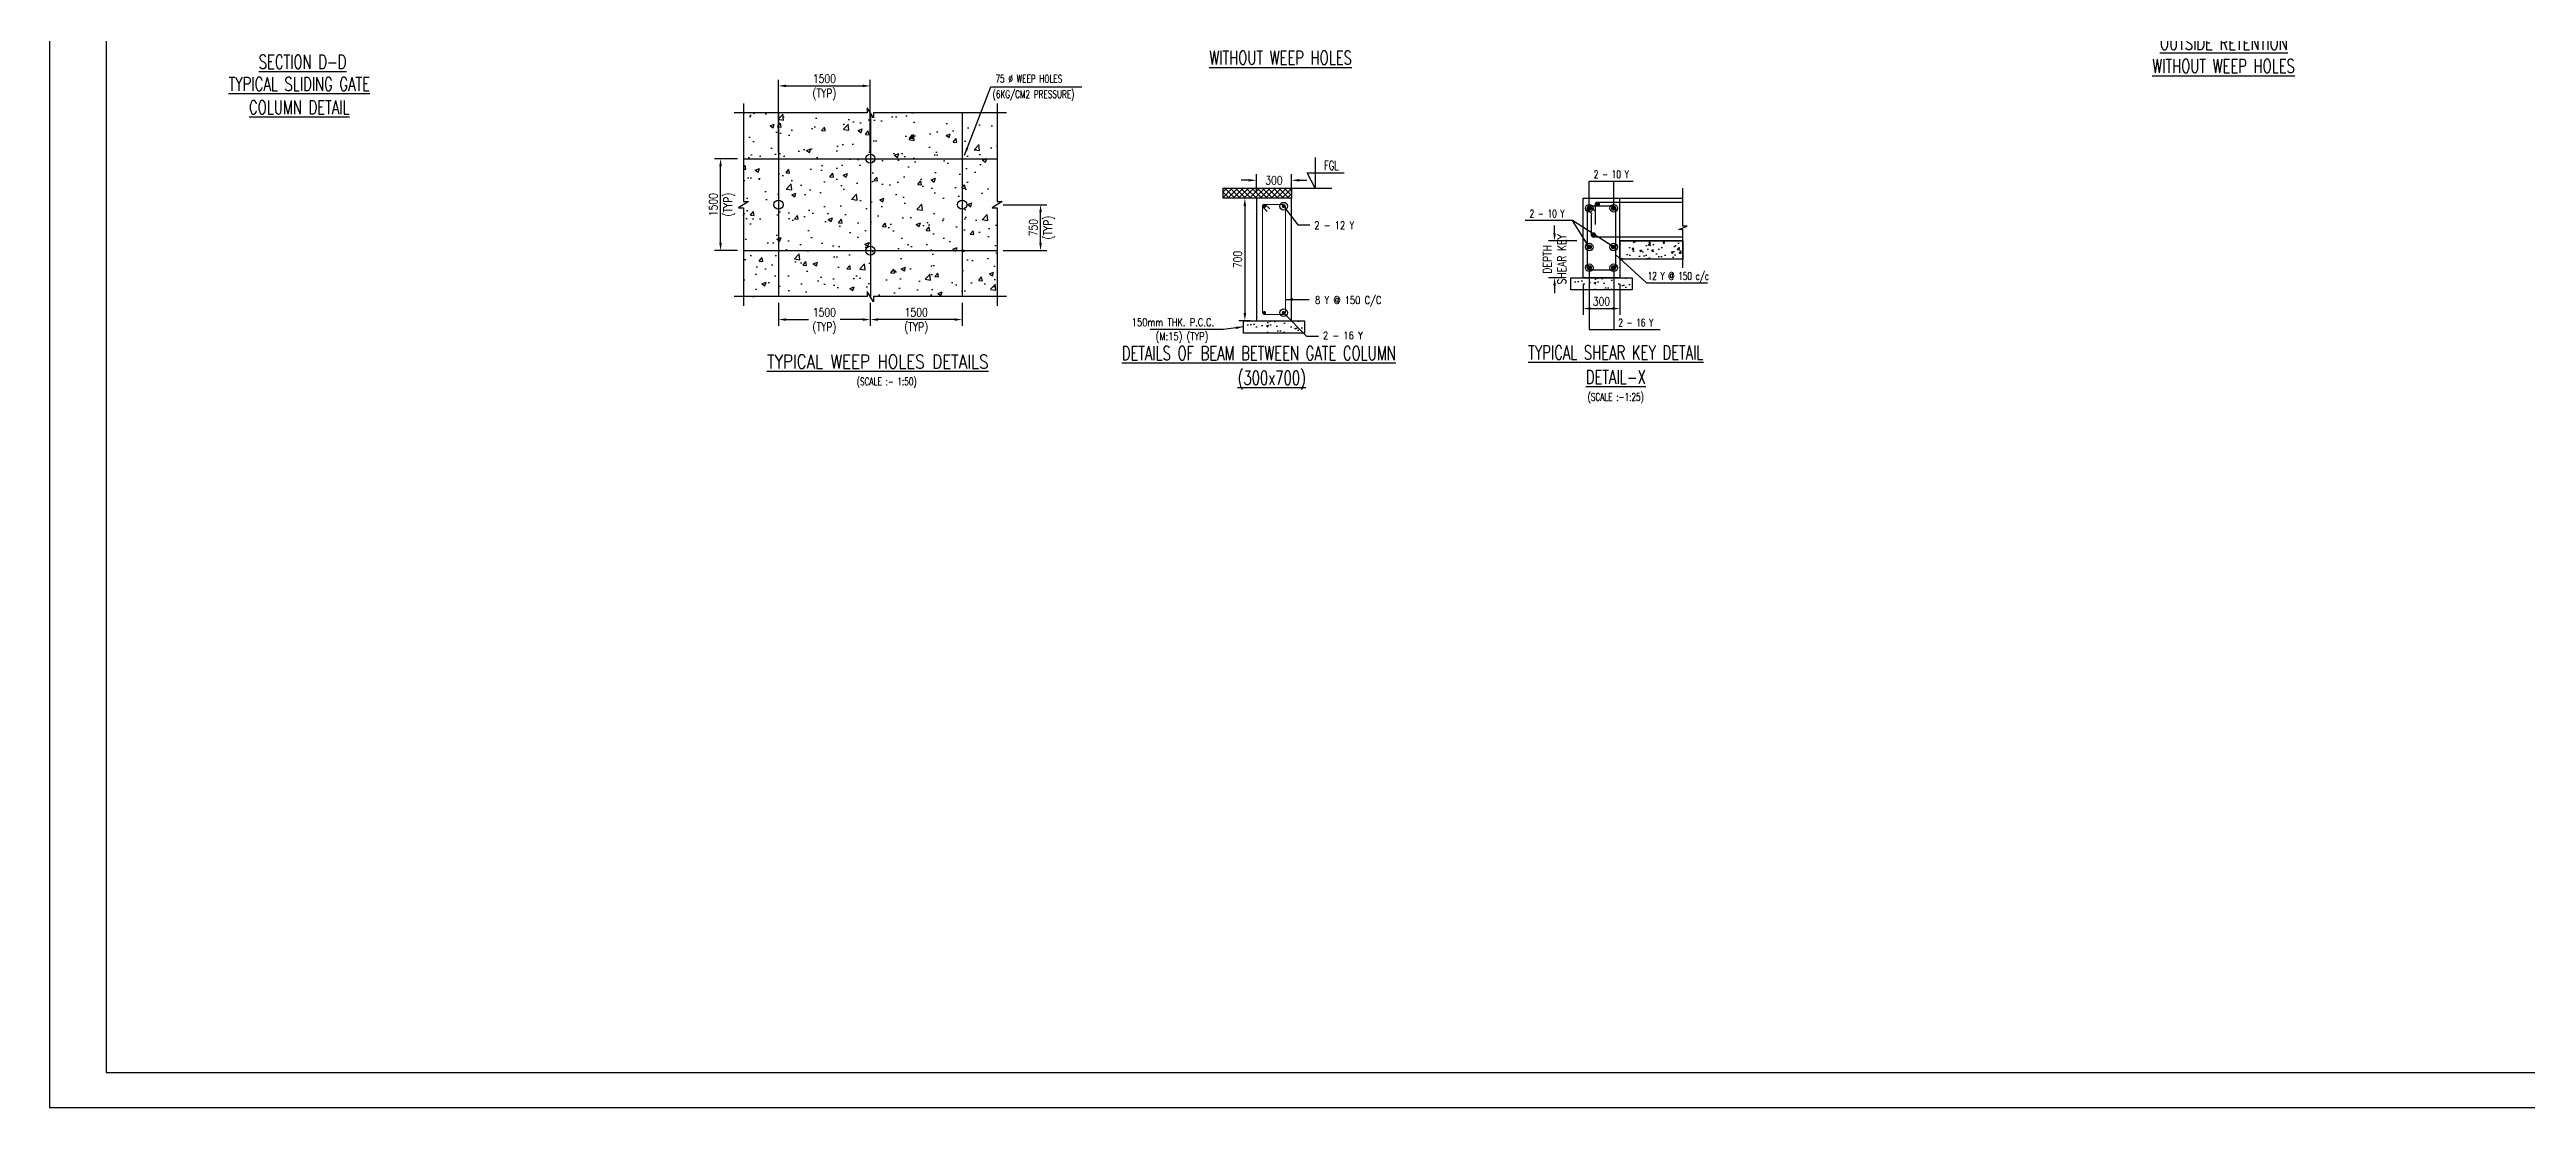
# Model space of a CAD drawing. Extents: x 345615 to 1272425, y -526289 to -156124.
# Drawn here: x 874834 to 955727, y -348663 to -314134 of the extents above; entities that cross this region are included whole.
import ezdxf
from ezdxf.enums import TextEntityAlignment as Align
from ezdxf.lldxf.tags import DXFTag

# ---------------------------------------------------------------- set-up
doc = ezdxf.new("R2010")
doc.units = 0
doc.header["$LTSCALE"] = 500
doc.header["$MEASUREMENT"] = 0
doc.header["$PDMODE"] = 35
doc.header["$PDSIZE"] = -15
doc.linetypes.add('CENTER2', pattern=[1.125, 0.75, -0.125, 0.125, -0.125])
doc.layers.get('DEFPOINTS').update_dxf_attribs({"color": 4})
for name, color, linetype in [('HATCH COL', 8, 'Continuous'), ('LEVEL SECTION', 3, 'Continuous'), ('LINE CUT', 8, 'Continuous'), ('R.C.C.COLUMN', 1, 'Continuous'), ('S- PILE CAP', 4, 'Continuous'), ('S-BRECK LINE', 8, 'Continuous'), ('S-CENTER LINE', 8, 'CENTER2'), ('S-CONCRET LINE', 4, 'Continuous'), ('S-DIM-1', 5, 'Continuous'), ('S-DIMANTION', 5, 'Continuous'), ('S-FOOTING', 4, 'Continuous'), ('S-LEVEL SECTION', 3, 'Continuous'), ('S-PCC', 9, 'Continuous'), ('S-REINF', 6, 'Continuous'), ('S-REINFORCEMENT', 6, 'Continuous'), ('S-STIRUPS)', 3, 'Continuous'), ('S-TEXT', 2, 'Continuous'), ('S-TEXT-1', 4, 'Continuous'), ('S-TITIL', 6, 'Continuous'), ('s_TITILE', 9, 'Continuous'), ('TEXT NORMAL', 4, 'Continuous'), ('TITLE', 4, 'Continuous')]:
    doc.layers.add(name, color=color, linetype=linetype)
doc.styles.add('ROMANS', font='simplex.shx', dxfattribs={"width": 0.8, "height": 275, "bigfont": 'bigfont.shx'})
tags = doc.linetypes.add('CENTER', pattern=[2, 1.25, -0.25, 0.25, -0.25]).pattern_tags.tags
tags[10:11] = [DXFTag(74, 4), DXFTag(75, 0), DXFTag(340, '0'), DXFTag(46, 1.0), DXFTag(50, 0.0), DXFTag(44, 0.0), DXFTag(45, 0.0)]
tags[8:9] = [DXFTag(74, 4), DXFTag(75, 0), DXFTag(340, '0'), DXFTag(46, 1.0), DXFTag(50, 0.0), DXFTag(44, 0.0), DXFTag(45, 0.0)]
tags[6:7] = [DXFTag(74, 4), DXFTag(75, 0), DXFTag(340, '0'), DXFTag(46, 1.0), DXFTag(50, 0.0), DXFTag(44, 0.0), DXFTag(45, 0.0)]
tags[4:5] = [DXFTag(74, 4), DXFTag(75, 0), DXFTag(340, '0'), DXFTag(46, 1.0), DXFTag(50, 0.0), DXFTag(44, 0.0), DXFTag(45, 0.0)]
tags = doc.linetypes.add('HIDDEN', pattern=[0.375, 0.25, -0.125]).pattern_tags.tags
tags[6:7] = [DXFTag(74, 4), DXFTag(75, 0), DXFTag(340, '0'), DXFTag(46, 1.0), DXFTag(50, 0.0), DXFTag(44, 0.0), DXFTag(45, 0.0)]
tags[4:5] = [DXFTag(74, 4), DXFTag(75, 0), DXFTag(340, '0'), DXFTag(46, 1.0), DXFTag(50, 0.0), DXFTag(44, 0.0), DXFTag(45, 0.0)]
doc.dimstyles.new('3-100', dxfattribs={"dimtxt": 250, "dimasz": 250, "dimexe": 150, "dimexo": 60, "dimgap": 75, "dimtad": 1, "dimdec": 0, "dimlfac": 0.333333, "dimzin": 0, "dimdsep": 46, "dimtxsty": 'ROMANS', "dimcen": -300, "dimclrd": 5, "dimclre": 5, "dimclrt": 4, "dimadec": 0, "dimazin": 0, "dimtfac": 1, "dimtdec": 0, "dimtix": 1, "dimtofl": 0, "dimtmove": 2, "dimatfit": 3, "dimfxl": 0, "dimtolj": 1, "dimtzin": 0, "dimarcsym": 0})
doc.dimstyles.new('dim100', dxfattribs={"dimtxt": 250, "dimasz": 250, "dimexe": 200, "dimexo": 200, "dimgap": 100, "dimtad": 1, "dimdec": 0, "dimzin": 0, "dimdsep": 46, "dimtxsty": 'ROMANS', "dimcen": 0, "dimclrd": 5, "dimclre": 5, "dimclrt": 4, "dimadec": 0, "dimazin": 0, "dimtfac": 1, "dimtdec": 0, "dimtix": 1, "dimtofl": 0, "dimtmove": 2, "dimatfit": 3, "dimfxl": 0, "dimtolj": 1, "dimtzin": 0, "dimlwd": -1, "dimlwe": -1, "dimarcsym": 0})
doc.dimstyles.new('dim20', dxfattribs={"dimtxt": 250, "dimasz": 250, "dimexe": 200, "dimexo": 200, "dimgap": 100, "dimtad": 1, "dimdec": 0, "dimlfac": 0.2, "dimzin": 0, "dimdsep": 46, "dimtxsty": 'ROMANS', "dimcen": 0, "dimclrd": 5, "dimclre": 5, "dimclrt": 4, "dimadec": 0, "dimazin": 0, "dimtfac": 1, "dimtdec": 0, "dimtix": 1, "dimtofl": 0, "dimtmove": 2, "dimatfit": 3, "dimfxl": 0, "dimtolj": 1, "dimtzin": 0, "dimlwd": -1, "dimlwe": -1, "dimarcsym": 0})
doc.dimstyles.new('dim25', dxfattribs={"dimtxt": 250, "dimasz": 250, "dimexe": 200, "dimexo": 200, "dimgap": 100, "dimtad": 1, "dimdec": 0, "dimlfac": 0.25, "dimzin": 0, "dimdsep": 46, "dimtxsty": 'ROMANS', "dimcen": 0, "dimclrd": 5, "dimclre": 5, "dimclrt": 4, "dimadec": 0, "dimazin": 0, "dimtfac": 1, "dimtdec": 0, "dimtix": 1, "dimtofl": 0, "dimtmove": 2, "dimatfit": 3, "dimfxl": 0, "dimtolj": 1, "dimtzin": 0, "dimlwd": -1, "dimlwe": -1, "dimarcsym": 0})
doc.dimstyles.new('dim33.33', dxfattribs={"dimtxt": 250, "dimasz": 250, "dimexe": 200, "dimexo": 200, "dimgap": 100, "dimtad": 1, "dimdec": 0, "dimlfac": 0.333331, "dimzin": 0, "dimdsep": 46, "dimtxsty": 'ROMANS', "dimcen": 0, "dimclrd": 5, "dimclre": 5, "dimclrt": 4, "dimadec": 0, "dimazin": 0, "dimtfac": 1, "dimtdec": 0, "dimtix": 1, "dimtofl": 0, "dimtmove": 2, "dimatfit": 3, "dimfxl": 0, "dimtolj": 1, "dimtzin": 0, "dimlwd": -1, "dimlwe": -1, "dimarcsym": 0})
doc.dimstyles.new('dim50', dxfattribs={"dimtxt": 250, "dimasz": 250, "dimexe": 200, "dimexo": 200, "dimgap": 100, "dimtad": 1, "dimdec": 0, "dimlfac": 0.5, "dimzin": 0, "dimdsep": 46, "dimtxsty": 'ROMANS', "dimcen": 0, "dimclrd": 5, "dimclre": 5, "dimclrt": 4, "dimadec": 0, "dimazin": 0, "dimtfac": 1, "dimtdec": 0, "dimtix": 1, "dimtofl": 0, "dimtmove": 2, "dimatfit": 3, "dimfxl": 0, "dimtolj": 1, "dimtzin": 0, "dimlwd": -1, "dimlwe": -1, "dimarcsym": 0})
doc.dimstyles.new('INT1', dxfattribs={"dimtxt": 250, "dimasz": 250, "dimexe": 150, "dimexo": 60, "dimgap": 75, "dimtad": 1, "dimdec": 0, "dimzin": 0, "dimdsep": 46, "dimtxsty": 'ROMANS', "dimcen": -250, "dimclrd": 5, "dimclre": 5, "dimclrt": 4, "dimadec": 0, "dimazin": 0, "dimtfac": 1, "dimtdec": 0, "dimtix": 1, "dimtofl": 0, "dimtmove": 2, "dimatfit": 3, "dimfxl": 0, "dimtolj": 1, "dimtzin": 0, "dimarcsym": 0})

# ---------------------------------------------------------------- blocks, each defined once
blk = doc.blocks.new('*D917')
at = {"layer": 'DEFPOINTS', "color": 0}
for p in [(924919, -320381), (923987, -321581), (924519, -321581)]:
    blk.add_point(p, dxfattribs=at)
at = {"layer": 'S-DIM-1', "color": 5}
for p, q in [((923987, -320131), (923987, -319881)), ((924719, -320381), (923787, -320381)), ((924319, -321581), (923787, -321581)), ((923987, -321831), (923987, -322081))]:
    blk.add_line(p, q, dxfattribs=at)
for points in [[(923945, -320131), (924029, -320131), (923987, -320381)], [(923945, -321831), (924029, -321831), (923987, -321581)]]:
    blk.add_solid(points, dxfattribs=at)
at = {"layer": 'S-DIM-1', "color": 4, "char_height": 275, "attachment_point": 5, "rotation": 90, "style": 'ROMANS'}
for s, insert in [('\\A1;SHEAR KEY', (924224, -320981)), ('\\A1;DEPTH', (923749, -320981))]:
    blk.add_mtext(s, dxfattribs=dict(at, insert=insert))
blk = doc.blocks.new('*D918')
at = {"layer": 'DEFPOINTS', "color": 0}
for p in [(924919, -321581, -4), (926119, -321581, -4), (926119, -322589)]:
    blk.add_point(p, dxfattribs=at)
at = {"layer": 'S-DIM-1', "color": 5}
for p, q in [((924919, -321781), (924919, -322789)), ((926119, -321781), (926119, -322789)), ((925169, -322589), (925869, -322589))]:
    blk.add_line(p, q, dxfattribs=at)
for points in [[(925169, -322547), (925169, -322630), (924919, -322589)], [(925869, -322547), (925869, -322630), (926119, -322589)]]:
    blk.add_solid(points, dxfattribs=at)
at = {"layer": 'S-DIM-1', "color": 4, "insert": (925519, -322351), "char_height": 275, "attachment_point": 5, "style": 'ROMANS'}
blk.add_mtext('\\A1;300', dxfattribs=at)
blk = doc.blocks.new('*D984')
at = {"layer": 'DEFPOINTS', "color": 0}
for p in [(914247, -318987), (913871, -322987), (914247, -322987)]:
    blk.add_point(p, dxfattribs=at)
at = {"layer": 'HATCH COL', "color": 5}
for p, q in [((914047, -318987), (913671, -318987)), ((913871, -319237), (913871, -322737)), ((914047, -322987), (913671, -322987))]:
    blk.add_line(p, q, dxfattribs=at)
for points in [[(913830, -319237), (913913, -319237), (913871, -318987)], [(913830, -322737), (913913, -322737), (913871, -322987)]]:
    blk.add_solid(points, dxfattribs=at)
at = {"layer": 'HATCH COL', "color": 4, "insert": (913634, -320987), "char_height": 275, "attachment_point": 5, "rotation": 90, "style": 'ROMANS'}
blk.add_mtext('\\A1;700', dxfattribs=at)
blk = doc.blocks.new('*D985')
at = {"layer": 'DEFPOINTS', "color": 0}
for p in [(915397, -318402), (914247, -318987), (915397, -318987)]:
    blk.add_point(p, dxfattribs=at)
at = {"layer": 'HATCH COL', "color": 5}
for p, q in [((913997, -318402), (913747, -318402)), ((914247, -318787), (914247, -318202)), ((915397, -318787), (915397, -318202)), ((915647, -318402), (915897, -318402))]:
    blk.add_line(p, q, dxfattribs=at)
for points in [[(913997, -318360), (913997, -318443), (914247, -318402)], [(915647, -318360), (915647, -318443), (915397, -318402)]]:
    blk.add_solid(points, dxfattribs=at)
at = {"layer": 'HATCH COL', "color": 4, "insert": (914822, -318402), "char_height": 275, "attachment_point": 5, "style": 'ROMANS'}
blk.add_mtext('\\A1;300', dxfattribs=at)
blk = doc.blocks.new('*D912')
at = {"layer": 'DEFPOINTS', "color": 0}
for p in [(898640, -322197), (901640, -322197), (901640, -322947)]:
    blk.add_point(p, dxfattribs=at)
at = {"layer": 'S-DIM-1', "color": 5}
for p, q in [((898640, -322397), (898640, -323147)), ((901640, -322397), (901640, -323147)), ((898890, -322947), (899621, -322947)), ((901390, -322947), (900659, -322947))]:
    blk.add_line(p, q, dxfattribs=at)
for points in [[(898890, -322906), (898890, -322989), (898640, -322947)], [(901390, -322906), (901390, -322989), (901640, -322947)]]:
    blk.add_solid(points, dxfattribs=at)
at = {"layer": 'S-DIM-1', "color": 4, "char_height": 275, "style": 'ROMANS'}
for s, insert, attachment_point in [('\\A1;1500', (900140, -322847), 8), ('\\A1;(TYP)', (900140, -323047), 2)]:
    blk.add_mtext(s, dxfattribs=dict(at, insert=insert, attachment_point=attachment_point))
blk = doc.blocks.new('*D913')
at = {"layer": 'DEFPOINTS', "color": 0}
for p in [(901640, -322347), (904640, -322197), (901640, -322947)]:
    blk.add_point(p, dxfattribs=at)
at = {"layer": 'S-DIM-1', "color": 5}
for p, q in [((901640, -322547), (901640, -323147)), ((904640, -322397), (904640, -323147)), ((904390, -322947), (901890, -322947))]:
    blk.add_line(p, q, dxfattribs=at)
for points in [[(901890, -322906), (901890, -322989), (901640, -322947)], [(904390, -322906), (904390, -322989), (904640, -322947)]]:
    blk.add_solid(points, dxfattribs=at)
at = {"layer": 'S-DIM-1', "color": 4, "char_height": 275, "style": 'ROMANS'}
for s, insert, attachment_point in [('\\A1;1500', (903140, -322847), 8), ('\\A1;(TYP)', (903140, -323047), 2)]:
    blk.add_mtext(s, dxfattribs=dict(at, insert=insert, attachment_point=attachment_point))
blk = doc.blocks.new('*D914')
at = {"layer": 'DEFPOINTS', "color": 0}
for p in [(896748, -317697), (897498, -317697), (897498, -320697)]:
    blk.add_point(p, dxfattribs=at)
at = {"layer": 'S-DIM-1', "color": 5}
for p, q in [((897298, -317697), (896548, -317697)), ((896748, -320447), (896748, -317947)), ((897298, -320697), (896548, -320697))]:
    blk.add_line(p, q, dxfattribs=at)
for points in [[(896706, -317947), (896790, -317947), (896748, -317697)], [(896706, -320447), (896790, -320447), (896748, -320697)]]:
    blk.add_solid(points, dxfattribs=at)
at = {"layer": 'S-DIM-1', "color": 4, "char_height": 275, "rotation": 90, "style": 'ROMANS'}
for s, insert, attachment_point in [('\\A1;1500', (896648, -319197), 8), ('\\A1;(TYP)', (896848, -319197), 2)]:
    blk.add_mtext(s, dxfattribs=dict(at, insert=insert, attachment_point=attachment_point))
blk = doc.blocks.new('*D915')
at = {"layer": 'DEFPOINTS', "color": 0}
for p in [(901640, -315320), (898640, -317697), (901640, -317697)]:
    blk.add_point(p, dxfattribs=at)
at = {"layer": 'S-DIM-1', "color": 5}
for p, q in [((898640, -317497), (898640, -315120)), ((898890, -315320), (901390, -315320)), ((901640, -317497), (901640, -315120))]:
    blk.add_line(p, q, dxfattribs=at)
for points in [[(898890, -315278), (898890, -315362), (898640, -315320)], [(901390, -315278), (901390, -315362), (901640, -315320)]]:
    blk.add_solid(points, dxfattribs=at)
at = {"layer": 'S-DIM-1', "color": 4, "char_height": 275, "style": 'ROMANS'}
for s, insert, attachment_point in [('\\A1;(TYP)', (900140, -315420), 2), ('\\A1;1500', (900140, -315220), 8)]:
    blk.add_mtext(s, dxfattribs=dict(at, insert=insert, attachment_point=attachment_point))
blk = doc.blocks.new('*D916')
at = {"layer": 'DEFPOINTS', "color": 0}
for p in [(905783, -319197), (907199, -319197), (905783, -320697)]:
    blk.add_point(p, dxfattribs=at)
at = {"layer": 'S-DIM-1', "color": 5}
for p, q in [((905983, -319197), (907399, -319197)), ((907199, -320447), (907199, -319447)), ((905983, -320697), (907399, -320697))]:
    blk.add_line(p, q, dxfattribs=at)
for points in [[(907158, -319447), (907241, -319447), (907199, -319197)], [(907158, -320447), (907241, -320447), (907199, -320697)]]:
    blk.add_solid(points, dxfattribs=at)
at = {"layer": 'S-DIM-1', "color": 4, "char_height": 275, "rotation": 90, "style": 'ROMANS'}
for s, insert, attachment_point in [('\\A1;750', (907099, -319947), 8), ('\\A1;(TYP)', (907299, -319947), 2)]:
    blk.add_mtext(s, dxfattribs=dict(at, insert=insert, attachment_point=attachment_point))
blk = doc.blocks.new('zw$155A')
at = {"layer": 's_TITILE', "color": 7}
blk.add_lwpolyline([(0, 0), (88000, 0), (88000, 58000), (0, 58000)], close=True, dxfattribs=at)
at = {"layer": 's_TITILE', "color": 1}
blk.add_lwpolyline([(1300, 800), (78500, 800), (78500, 57200), (1300, 57200)], close=True, dxfattribs=at)

msp = doc.modelspace()

# ---------------------------------------------------------------- hatches: boundary and pattern name
h = msp.add_hatch()
h.set_pattern_fill('ANSI37', color=8, scale=1000)
h.set_pattern_definition([(45, (-1611122.22, 37509.19), (-88.3883476, 88.3883476), []), (135, (-1611122.22, 37509.19), (-88.3883476, -88.3883476), [])])
h.paths.add_polyline_path([(915396.959, -318986.514), (913162.178, -318986.514), (913162.178, -318659.152), (915396.959, -318659.152)])
at = {"layer": 'S-PCC'}
h = msp.add_hatch(dxfattribs=at)
h.set_pattern_fill('AR-CONC', color=256, scale=200)
h.set_pattern_definition([(50, (-15555838.2, 773617.4), (1434.520365, -125.50427), [150, -1650]), (355, (-15555838.2, 773617.4), (-277.50267, 1504.38427), [120, -1320]), (100.451444, (-15555718.7, 773606.9), (1157.01769, 1378.87998), [127.48038, -1402.28422]), (46.1842, (-15555838.2, 774017.4), (2134.48266, -331.03856), [225, -2475]), (96.635635, (-15555660.3, 773989.8), (1869.3239, 1948.2372), [191.22068, -2103.42752]), (351.184164, (-15555838.2, 774017.4), (1869.3239, 1948.2372), [180, -1980]), (21, (-15555638.2, 773917.4), (1193.814104, -805.23778), [150, -1650]), (326, (-15555638.2, 773917.4), (486.63066, 1450.30009), [120, -1320]), (71.451445, (-15555538.7, 773850.3), (1680.44475, 645.0623), [127.48038, -1402.28422]), (37.5, (-15555838.2, 773617.36), (24.31971, 665.787708), [0, -1304, 0, -1340, 0, -1325]), (7.5, (-15555838.2, 773617.36), (526.139075, 788.823424), [0, -764, 0, -1274, 0, -505]), (327.5, (-15556284.2, 773617.36), (1067.644872, -45.109743), [0, -500, 0, -1560, 0, -2070]), (317.5, (-15556484.2, 773617.4), (1166.37234, 200.209965), [0, -650, 0, -1036, 0, -1470])])
h.paths.add_polyline_path([(897497.939, -316197.249), (897497.939, -319095.906), (897664.303, -319095.906), (897331.575, -319298.592), (897497.939, -319298.592), (897497.939, -322197.249), (905782.806, -322197.249), (905782.806, -319298.592), (905616.442, -319298.592), (905949.17, -319095.906), (905782.806, -319095.906), (905782.806, -316197.249)])
at = {"layer": 'S-PCC', "linetype": 'ByBlock'}
h = msp.add_hatch(dxfattribs=at)
h.set_pattern_fill('AR-CONC,_O', color=256, scale=88.888889)
h.set_pattern_definition([(50, (-21872024.05, 228055.35), (637.564607, -55.779676), [66.666667, -733.333333]), (355, (-21872024.05, 228055.35), (-123.334519, 668.61523), [53.333333, -586.666667]), (100.4514445, (-21871970.9, 228050.7), (514.230086, 612.835548), [56.657948, -623.237433]), (46.1842, (-21872024.05, 228233.1), (948.65896, -147.12825), [100, -1100]), (96.6356355, (-21871945, 228220.9), (830.81062, 865.8832), [84.98697, -934.856676]), (351.184164, (-21872024, 228233.1), (830.810618, 865.8832), [80, -880]), (21, (-21871935.16, 228188.7), (530.584046, -357.883458), [66.666667, -733.333333]), (326, (-21871935.16, 228188.7), (216.280295, 644.577818), [53.333333, -586.666667]), (71.4514447, (-21871890.94, 228158.86), (746.864335, 286.694358), [56.657947, -623.237433]), (37.5, (-21872024.05, 228055.35), (10.8087603, 295.9056479), [0, -579.5555556, 0, -595.5555556, 0, -588.888889]), (7.5, (-21872024.05, 228055.35), (233.839589, 350.5881883), [0, -339.5555556, 0, -566.222222, 0, -224.4444444]), (327.5, (-21872222.27, 228055.35), (474.5088322, -20.0487749), [0, -222.222222, 0, -693.3333333, 0, -920]), (317.5, (-21872311.16, 228055.35), (518.387706, 88.9822065), [0, -288.888889, 0, -460.4444444, 0, -653.333333])])
h.paths.add_polyline_path([(926119.19, -320980.947), (926119.19, -320380.947), (928180.855, -320380.947), (928180.855, -320980.947)])
h = msp.add_hatch(dxfattribs=at)
h.set_pattern_fill('AR-CONC,_O', color=256, scale=88.888889)
h.set_pattern_definition([(50, (-21876824.05, 226855.35), (637.564607, -55.779676), [66.666667, -733.333333]), (355, (-21876824.05, 226855.35), (-123.334519, 668.61523), [53.333333, -586.666667]), (100.4514445, (-21876770.9, 226850.7), (514.230086, 612.835548), [56.657948, -623.237433]), (46.1842, (-21876824.05, 227033.1), (948.65896, -147.12825), [100, -1100]), (96.6356355, (-21876745, 227020.9), (830.81062, 865.8832), [84.98697, -934.856676]), (351.184164, (-21876824, 227033.1), (830.810618, 865.8832), [80, -880]), (21, (-21876735.16, 226988.7), (530.584046, -357.883458), [66.666667, -733.333333]), (326, (-21876735.16, 226988.7), (216.280295, 644.577818), [53.333333, -586.666667]), (71.4514447, (-21876690.94, 226958.86), (746.864335, 286.694358), [56.657947, -623.237433]), (37.5, (-21876824.05, 226855.35), (10.8087603, 295.9056479), [0, -579.5555556, 0, -595.5555556, 0, -588.888889]), (7.5, (-21876824.05, 226855.35), (233.839589, 350.5881883), [0, -339.5555556, 0, -566.222222, 0, -224.4444444]), (327.5, (-21877022.27, 226855.35), (474.5088322, -20.0487749), [0, -222.222222, 0, -693.3333333, 0, -920]), (317.5, (-21877111.16, 226855.35), (518.387706, 88.9822065), [0, -288.888889, 0, -460.4444444, 0, -653.333333])])
h.paths.add_polyline_path([(924519.19, -321980.947), (924519.19, -321580.947), (926519.19, -321580.947), (926519.19, -321980.947)])
h = msp.add_hatch(dxfattribs=at)
h.set_pattern_fill('AR-CONC,_O', color=256, scale=88.888889)
h.set_pattern_definition([(50, (-21887521.3, 225449.8), (637.564607, -55.779676), [66.666667, -733.333333]), (355, (-21887521.3, 225449.8), (-123.334519, 668.61523), [53.333333, -586.666667]), (100.4514445, (-21887468.15, 225445.1), (514.230086, 612.835548), [56.657948, -623.237433]), (46.1842, (-21887521.3, 225627.56), (948.65896, -147.12825), [100, -1100]), (96.6356355, (-21887442.2, 225615.3), (830.81062, 865.8832), [84.98697, -934.856676]), (351.184164, (-21887521.3, 225627.6), (830.810618, 865.8832), [80, -880]), (21, (-21887432.4, 225583.1), (530.584046, -357.883458), [66.666667, -733.333333]), (326, (-21887432.4, 225583.1), (216.280295, 644.577818), [53.333333, -586.666667]), (71.4514447, (-21887388.2, 225553.3), (746.864335, 286.694358), [56.657947, -623.237433]), (37.5, (-21887521.28, 225449.78), (10.8087603, 295.9056479), [0, -579.5555556, 0, -595.5555556, 0, -588.888889]), (7.5, (-21887521.28, 225449.78), (233.839589, 350.5881883), [0, -339.5555556, 0, -566.222222, 0, -224.4444444]), (327.5, (-21887719.5, 225449.78), (474.5088322, -20.0487749), [0, -222.222222, 0, -693.3333333, 0, -920]), (317.5, (-21887808.4, 225449.78), (518.387706, 88.9822065), [0, -288.888889, 0, -460.4444444, 0, -653.333333])])
h.paths.add_polyline_path([(913821.959, -323386.514), (913821.959, -322986.514), (915821.959, -322986.514), (915821.959, -323386.514)])

# ---------------------------------------------------------------- linework, layer by layer
at = {"elevation": 215.979}
msp.add_lwpolyline([(915396.959, -318986.514), (913162.178, -318986.514), (913162.178, -318659.152), (915396.959, -318659.152)], close=True, dxfattribs=at)
at = {"layer": 'LINE CUT'}
for points in [[(906082.806, -316197.249), (901741.715, -316197.249), (901741.715, -316363.613), (901539.029, -316030.885), (901539.029, -316197.249), (897197.939, -316197.249)], [(897497.939, -315897.249), (897497.939, -319095.906), (897664.303, -319095.906), (897331.575, -319298.592), (897497.939, -319298.592), (897497.939, -322497.249)], [(905782.806, -315897.249), (905782.806, -319095.906), (905949.17, -319095.906), (905616.442, -319298.592), (905782.806, -319298.592), (905782.806, -322497.249)], [(906082.806, -322197.249), (901741.715, -322197.249), (901741.715, -322363.613), (901539.029, -322030.885), (901539.029, -322197.249), (897197.939, -322197.249)]]:
    msp.add_lwpolyline(points, dxfattribs=at)
at = {"layer": 'R.C.C.COLUMN', "linetype": 'ByBlock', "lineweight": -2, "ltscale": 20, "elevation": 215.979}
msp.add_lwpolyline([(914246.959, -322986.514), (915396.959, -322986.514), (915396.959, -318986.514), (914246.959, -318986.514)], close=True, dxfattribs=at)
at = {"layer": 'S- PILE CAP', "color": 8, "linetype": 'HIDDEN', "ltscale": 1000}
msp.add_line((926119.19, -320380.947, 18.977), (926119.19, -318980.947, 18.977), dxfattribs=at)
at = {"layer": 'S-BRECK LINE', "elevation": -11.1}
msp.add_lwpolyline([(928180.855, -321255.313), (928180.855, -320011.721), (928043.482, -320011.721), (928318.229, -319898.905), (928180.855, -319898.905), (928180.855, -318655.313)], dxfattribs=at)
at = {"layer": 'S-CENTER LINE', "linetype": 'CENTER', "ltscale": 750}
for p, q in [((898640.372, -316197.249), (898640.372, -322197.249)), ((901640.372, -316197.249), (901640.372, -322197.249)), ((904640.372, -316197.249), (904640.372, -322197.249)), ((897497.939, -317697.249), (905782.806, -317697.249)), ((897497.939, -320697.249), (905782.806, -320697.249))]:
    msp.add_line(p, q, dxfattribs=at)
at = {"layer": 'S-CONCRET LINE'}
for centre in [(901640.372, -317697.249), (898640.372, -319197.249), (904640.372, -319197.249), (901640.372, -320697.249)]:
    msp.add_circle(centre, 150, dxfattribs=at)
at = {"layer": 'S-FOOTING', "elevation": 18.977}
msp.add_lwpolyline([(928180.855, -320380.947), (926119.19, -320380.947), (926119.19, -321580.947), (924919.19, -321580.947), (924919.19, -318980.947), (928180.855, -318980.947)], dxfattribs=at)
at = {"layer": 'S-LEVEL SECTION'}
msp.add_line((915396.959, -318659.152, 215.979), (916712.514, -318659.152, 215.979), dxfattribs=at)
at = {"layer": 'S-LEVEL SECTION', "elevation": 431.958}
msp.add_lwpolyline([(916171.429, -317658.171), (916171.429, -318659.152), (915907.928, -318153.28), (917118.151, -318153.28)], dxfattribs=at)
at = {"layer": 'S-PCC'}
for points, elevation in [([(926119.19, -320980.947), (926119.19, -320380.947), (928180.855, -320380.947), (928180.855, -320980.947)], 18.977), ([(924519.19, -321980.947), (924519.19, -321580.947), (926519.19, -321580.947), (926519.19, -321980.947)], 18.977), ([(913821.959, -323386.514), (913821.959, -322986.514), (915821.959, -322986.514), (915821.959, -323386.514)], 215.979)]:
    msp.add_lwpolyline(points, close=True, dxfattribs=dict(at, elevation=elevation))
at = {"layer": 'S-REINF', "color": 6, "lineweight": 5}
for p, q in [((914597.896, -319421.303, 215.979), (914465.533, -319288.94, 215.979)), ((914682.748, -319336.451, 215.979), (914550.385, -319204.088, 215.979))]:
    msp.add_line(p, q, dxfattribs=at)
at = {"layer": 'S-REINF', "color": 6, "lineweight": 5, "elevation": 215.979}
msp.add_lwpolyline([(914506.959, -322786.514), (915136.959, -322786.514, 0.414213562), (915196.959, -322726.514), (915196.959, -319246.514, 0.414213562), (915136.959, -319186.514), (914506.959, -319186.514, 0.414213562), (914446.959, -319246.514), (914446.959, -322726.514, 0.414213562)], format="xyb", close=True, dxfattribs=at)
at = {"layer": 'S-REINF', "color": 6, "lineweight": 5, "const_width": 58.995, "elevation": 215.979}
msp.add_lwpolyline([(914507.959, -319217.016, -1), (914507.959, -319276.012, -1)], format="xyb", close=True, dxfattribs=at)
at = {"layer": 'S-REINF', "linetype": 'ByBlock', "lineweight": -2, "ltscale": 20, "const_width": 58.995, "elevation": 215.979}
for points in [[(915135.959, -319217.016, 1), (915135.959, -319276.012, 1)], [(914507.959, -322756.012, 1), (914507.959, -322697.016, 1)], [(915135.959, -322756.012, -1), (915135.959, -322697.016, -1)]]:
    msp.add_lwpolyline(points, format="xyb", close=True, dxfattribs=at)
at = {"layer": 'S-REINF', "color": 6, "lineweight": 5}
msp.add_arc((914507.959, -319246.514, 215.979), 60, 45, 225, dxfattribs=at)
at = {"layer": 'S-REINFORCEMENT', "color": 5, "ltscale": 10, "const_width": 66.667}
for points, elevation in [([(925152.523, -319314.28, 1), (925085.857, -319314.28, 1)], 18.977), ([(925419.19, -319180.947, -1), (925352.523, -319180.947, -1)], 21.377), ([(925885.857, -319314.28, -1), (925952.523, -319314.28, -1)], 18.977), ([(925285.857, -320180.947, -1), (925219.19, -320180.947, -1)], 21.377), ([(925152.523, -320580.947, 1), (925085.857, -320580.947, 1)], 18.977), ([(925885.857, -320580.947, -1), (925952.523, -320580.947, -1)], 18.977), ([(925152.459, -321254.584, 1), (925085.792, -321254.584, 1)], 19.417), ([(925885.792, -321254.584, -1), (925952.459, -321254.584, -1)], 19.417)]:
    msp.add_lwpolyline(points, format="xyb", close=True, dxfattribs=dict(at, elevation=elevation))
at = {"layer": 'S-REINFORCEMENT', "color": 5, "ltscale": 10, "elevation": 18.977}
for points in [[(925185.857, -319514.28), (925185.857, -320180.947, 0.414213562), (925252.523, -320247.614), (928180.855, -320247.614)], [(925319.19, -319847.614), (925319.19, -319180.947, -0.414213562), (925385.856, -319114.28), (928180.855, -319114.28)]]:
    msp.add_lwpolyline(points, format="xyb", dxfattribs=at)
at = {"layer": 'S-REINFORCEMENT', "color": 5, "ltscale": 10}
for centre in [(925119.19, -319314.28, 18.977), (925385.856, -319180.947, 21.377), (925919.19, -319314.28, 18.977), (925252.523, -320180.947, 21.377), (925119.19, -320580.947, 18.977), (925919.19, -320580.947, 18.977), (925119.126, -321254.584, 19.417), (925919.126, -321254.584, 19.417)]:
    msp.add_circle(centre, 66.667, dxfattribs=at)
at = {"layer": 'S-STIRUPS)', "color": 2, "elevation": 18.977}
msp.add_lwpolyline([(925307.752, -319408.562), (925166.33, -319267.139, 0.668179418), (925052.524, -319314.281), (925052.459, -321254.584, 0.414213562), (925119.126, -321321.251), (925919.126, -321321.252, 0.414213562), (925985.792, -321254.585), (925985.858, -319314.281, 0.414213562), (925919.191, -319247.615), (925119.191, -319247.614, 0.668179418), (925072.049, -319361.419), (925213.471, -319502.843)], format="xyb", dxfattribs=at)

# ---------------------------------------------------------------- block references
at = {"xscale": 1.420454545454545, "yscale": 1.420454545454545, "zscale": 1.420454545454545}
msp.add_blockref('zw$155A', (874833.83, -348663.35), dxfattribs=at)

# ---------------------------------------------------------------- texts
at = {"layer": 'LEVEL SECTION', "style": 'ROMANS', "width": 0.65}
msp.add_text('FGL', height=300, dxfattribs=at).set_placement((916465.555, -318065.62, 215.979))
at = {"layer": 'S-TEXT', "style": 'ROMANS', "width": 0.7}
for s, p in [('(SCALE :- 1:50)', (902176.085, -324968.299, -220.628)), ('(SCALE :-1:25)', (925984.262, -325472.394))]:
    msp.add_text(s, height=250, dxfattribs=at).set_placement(p, align=Align.MIDDLE_CENTER)
at = {"layer": 'S-TEXT-1', "style": 'ROMANS'}
for s, width, p in [('(6KG/CM2 PRESSURE)', 0.7, (905635.515, -315591.262)), ('75 %%C WEEP HOLES', 0.7, (905726.487, -315088.871)), ('2 - 10 Y', 0.7, (925269.19, -318207.583, 18.977)), ('2 - 10 Y', 0.7, (923171.85, -319486.644, 18.977)), ('12 Y @ 150 c/c', 0.7, (927025.783, -321524.304, 18.977)), ('150mm THK. P.C.C.', 0.8, (910176.876, -323035.249, 215.979)), ('(M:15) (TYP)', 0.8, (910957.171, -323495.324, 215.979)), ('2 - 16 Y', 0.7, (926069.19, -323046.478, 19.417))]:
    msp.add_text(s, height=250, dxfattribs=dict(at, width=width)).set_placement(p, align=Align.MIDDLE_LEFT)
at = {"layer": 'S-TITIL', "color": 6, "style": 'ROMANS', "width": 0.7}
for s, p in [('%%UOUTSIDE RETENTION', (945843.512, -313922.274)), ('%%UWITHOUT WEEP HOLES', (915038.446, -314399.959, -20.238)), ('%%UWITHOUT WEEP HOLES', (945834.059, -314671.433, -20.238))]:
    msp.add_text(s, height=450, dxfattribs=at).set_placement(p, align=Align.MIDDLE)
at = {"layer": 'S-TITIL', "style": 'ROMANS'}
for s, width, p in [('%%USECTION D-D', 0.7, (883096.534, -314536.448, -2.549)), ('%%UTYPICAL SLIDING GATE', 0.7, (882990.611, -315257.261, -49.654)), ('%%UCOLUMN DETAIL', 0.7, (882990.611, -316018.95, -49.654)), ('%%UTYPICAL WEEP HOLES DETAILS', 0.8, (901880.321, -324318.299, -220.628)), ('%%UTYPICAL SHEAR KEY DETAIL', 0.7, (925984.262, -324022.394)), ('%%UDETAIL-X', 0.7, (925984.262, -324822.394))]:
    msp.add_text(s, height=450, dxfattribs=dict(at, width=width)).set_placement(p, align=Align.MIDDLE_CENTER)
at = {"layer": 'TEXT NORMAL', "style": 'ROMANS', "width": 0.8}
for s, p in [('2 - 12 Y', (916789.828, -319992.136)), ('8 Y @ 150 C/C', (917246.828, -322437.375)), ('2 - 16 Y', (917072.328, -323592.392))]:
    msp.add_text(s, height=250, dxfattribs=at).set_placement(p, align=Align.CENTER)
at = {"layer": 'TITLE', "style": 'ROMANS', "width": 0.7}
for s, p in [('%%UDETAILS OF BEAM BETWEEN GATE COLUMN', (909849.105, -324268.049, 215.979)), ('%%U(300x700)', (913635.893, -325075.173, 215.979))]:
    msp.add_text(s, height=450, dxfattribs=at).set_placement(p)

# ---------------------------------------------------------------- dimensions: what is measured, and where the dimension line sits
at = {"layer": 'HATCH COL'}
dim = msp.add_linear_dim(base=(915396.959, -318401.63, 215.979), p1=(914246.959, -318986.514, 215.979), p2=(915396.959, -318986.514, 215.979), text='300', dimstyle='dim20', override={"dimfxl": 60}, dxfattribs=at)
dim.commit()
dim.dimension.update_dxf_attribs({"geometry": '*D985', "text_midpoint": (914821.959, -318401.63, 215.979), "dimtype": 160})
dim = msp.add_linear_dim(base=(913871.393, -322986.514, 215.979), p1=(914246.959, -318986.514, 215.979), p2=(914246.959, -322986.514, 215.979), angle=90, text='700', dimstyle='dim20', override={"dimfxl": 60}, dxfattribs=at)
dim.commit()
dim.dimension.update_dxf_attribs({"geometry": '*D984', "text_midpoint": (913633.893, -320986.514, 215.979)})
at = {"layer": 'S-DIM-1'}
dim = msp.add_linear_dim(base=(901640.372, -315319.855), p1=(898640.372, -317697.249), p2=(901640.372, -317697.249), text='<>\\X(TYP)', dimstyle='dim50', dxfattribs=at)
dim.commit()
dim.dimension.update_dxf_attribs({"geometry": '*D915', "text_midpoint": (900140.372, -315319.855)})
for base, p1, p2, angle, text, dimstyle, picture, middle in [((896747.939, -317697.249), (897497.939, -320697.249), (897497.939, -317697.249), 90, '<>\\X(TYP)', 'dim50', '*D914', (896747.939, -319197.249)), ((907199.449, -319197.249), (905782.806, -320697.249), (905782.806, -319197.249), 90, '<>\\X(TYP)', 'dim50', '*D916', (907199.449, -319947.249)), ((923986.874, -321580.947, 18.977), (924919.19, -320380.947, 18.977), (924519.19, -321580.947, 18.977), 90, 'DEPTH\\XSHEAR KEY', 'dim25', '*D917', (923986.874, -320980.947, 18.977)), ((901640.372, -322947.249), (904640.372, -322197.249), (901640.372, -322347.249), 180, '<>\\X(TYP)', 'dim50', '*D913', (903140.372, -322947.249))]:
    dim = msp.add_linear_dim(base=base, p1=p1, p2=p2, angle=angle, text=text, dimstyle=dimstyle, dxfattribs=at)
    dim.commit()
    dim.dimension.update_dxf_attribs({"geometry": picture, "text_midpoint": middle})
dim = msp.add_linear_dim(base=(926119.19, -322588.73, 22.738), p1=(924919.19, -321580.947, 18.977), p2=(926119.19, -321580.947, 18.977), dimstyle='dim25', dxfattribs=at)
dim.commit()
dim.dimension.update_dxf_attribs({"geometry": '*D918', "text_midpoint": (925519.19, -322351.23, 22.738)})
dim = msp.add_linear_dim(base=(901640.372, -322947.249), p1=(898640.372, -322197.249), p2=(901640.372, -322197.249), text='<>\\X(TYP)', dimstyle='dim50', override={"dimtad": 0}, dxfattribs=at)
dim.commit()
dim.dimension.update_dxf_attribs({"geometry": '*D912', "text_midpoint": (900140.372, -322947.249)})

# ---------------------------------------------------------------- leaders
at = {"linetype": 'ByBlock', "lineweight": -2, "ltscale": 20}
for points in [[(915135.959, -319246.514, 215.979), (915596.959, -319850.014, 215.979), (915994.959, -319850.014, 215.979)], [(915135.959, -322726.514, 215.979), (915879.459, -323484.514, 215.979), (916277.459, -323484.514, 215.979)]]:
    msp.add_leader(points, dimstyle='INT1', override={"dimgap": 150, "dimtad": 0, "dimldrblk": 'Origin', "dimfxl": 60}, dxfattribs=at)
msp.add_leader([(925985.807, -320830.015, 18.977), (926991.944, -321746.801, 18.977), (928983.125, -321746.801, 18.977)], dimstyle='dim100', override={"dimtad": 0})
at = {"layer": 'S-DIM-1'}
for points, override in [([(904715.466, -317583.573), (905577.994, -315346.262), (908548.456, -315346.262)], {"dimgap": 100, "dimtad": 0}), ([(925119.19, -319314.28, 18.977), (925119.19, -318432.583, 18.977), (926555.585, -318432.583, 18.977)], {"dimldrblk": 'DotBlank'}), ([(925919.19, -319314.28, 18.977), (925919.19, -318432.583, 18.977), (926555.585, -318432.583, 18.977)], {"dimldrblk": 'DotBlank'}), ([(925119.19, -320580.947, 18.977), (924568.532, -319711.644, 18.977), (923021.85, -319711.644, 18.977)], {"dimldrblk": 'DotBlank'}), ([(925919.19, -320580.947, 18.977), (924568.532, -319711.644, 18.977), (923021.85, -319711.644, 18.977)], {"dimldrblk": 'DotBlank'}), ([(925119.126, -321254.584, 19.417), (925119.19, -323271.478, 19.417), (927434.533, -323271.478, 19.417)], {"dimldrblk": 'DotBlank'}), ([(925919.126, -321254.584, 19.417), (925919.19, -323271.478, 19.417), (927434.533, -323271.478, 19.417)], {"dimldrblk": 'DotBlank'})]:
    msp.add_leader(points, dimstyle='dim100', override=override, dxfattribs=at)
msp.add_leader([(913821.959, -323186.514, 215.979), (913171.87, -323266.28, 215.979), (910776.721, -323266.28, 215.979)], dimstyle='dim33.33', dxfattribs=at)
at = {"layer": 'S-DIMANTION', "lineweight": 5}
msp.add_leader([(915196.959, -322295.253, 215.979), (915972.959, -322295.253, 215.979)], dimstyle='3-100', dxfattribs=at)

doc.saveas('drawing.dxf')
